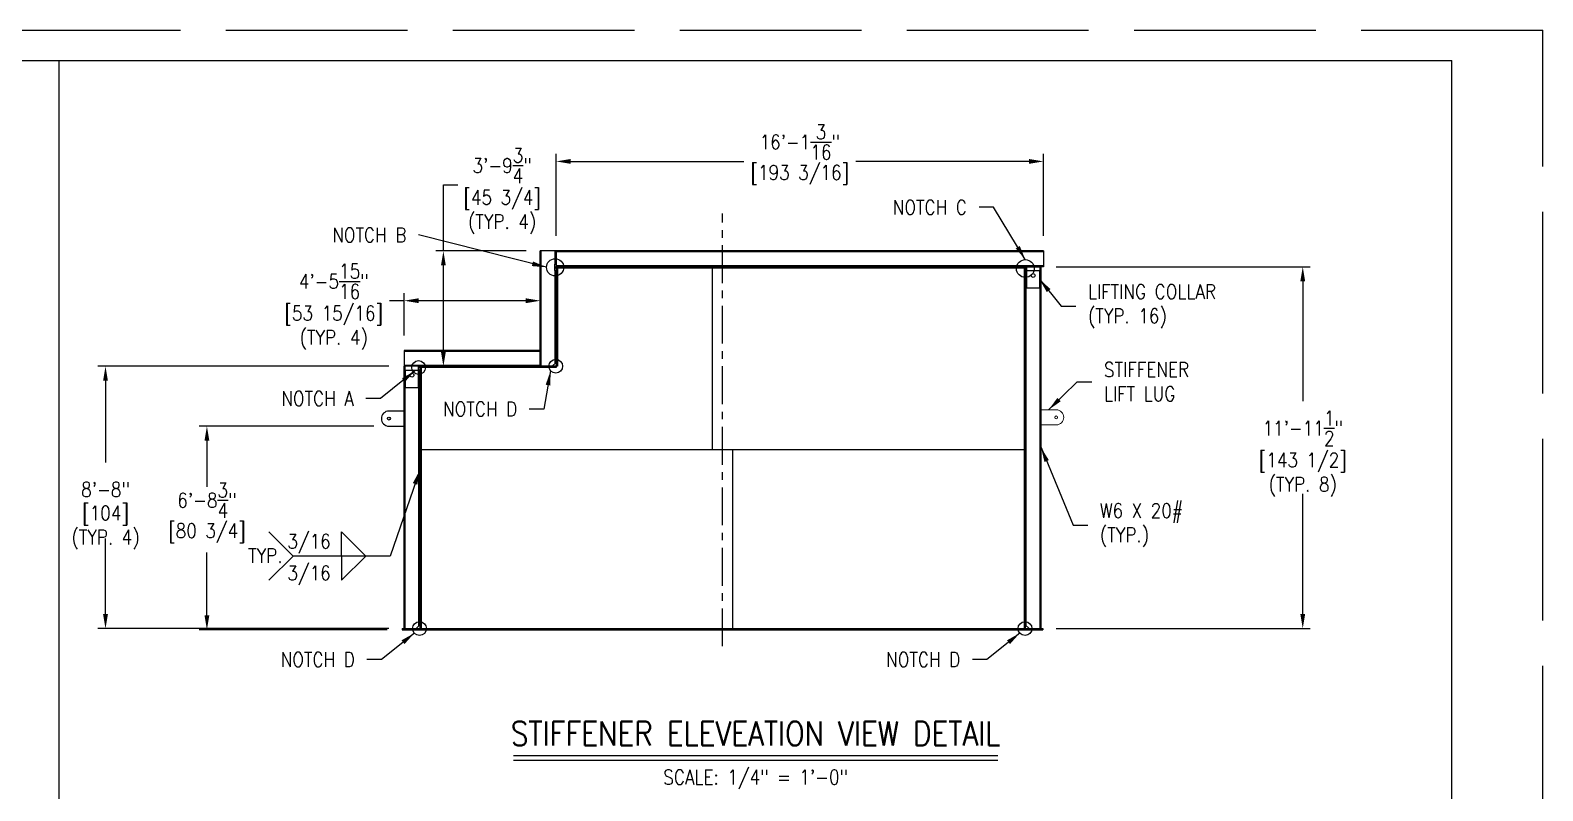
# Model space of a CAD drawing. Extents: x -36 to 1116, y 36 to 900.
# Drawn here: x 516 to 1116, y 598 to 900 of the extents above; entities that cross this region are included whole.
import ezdxf
from ezdxf.enums import TextEntityAlignment as Align

# ---------------------------------------------------------------- set-up
doc = ezdxf.new("R2010")
doc.units = 0
doc.header["$LTSCALE"] = 12
doc.header["$MEASUREMENT"] = 0
doc.header["$PDMODE"] = 33
doc.header["$PDSIZE"] = -0.5
doc.linetypes.add('AM_ISO02W050', pattern=[7.5, 6, -1.5])
doc.linetypes.add('CENTER', pattern=[2, 1.25, -0.25, 0.25, -0.25])
doc.layers.get('0').update_dxf_attribs({"linetype": 'CONTINUOUS'})
doc.layers.get('Defpoints').update_dxf_attribs({"linetype": 'CONTINUOUS'})
for name, color, linetype in [('6X20', 3, 'CONTINUOUS'), ('CENTER', 6, 'CENTER'), ('COVER', 3, 'CONTINUOUS'), ('DIM', 1, 'CONTINUOUS'), ('EXTERNALS', 3, 'CONTINUOUS'), ('SHELL', 40, 'CONTINUOUS')]:
    doc.layers.add(name, color=color, linetype=linetype)
doc.styles.add('ROMANS', font='ROMANS.shx', dxfattribs={"width": 0.85, "height": 5.76})
doc.styles.get("Standard").update_dxf_attribs({"font": 'sanss___.ttf'})
doc.dimstyles.get("Standard").update_dxf_attribs({"dimtxt": 0.18, "dimasz": 0.18, "dimexe": 0.18, "dimexo": 0.0625, "dimgap": 0.09, "dimtad": 0, "dimtih": 1, "dimtoh": 1, "dimdec": 4, "dimzin": 0, "dimdsep": 46, "dimtxsty": 'Standard', "dimcen": 0.09, "dimadec": 0, "dimazin": 0, "dimtfac": 1, "dimtdec": 4, "dimtofl": 0, "dimtmove": 0, "dimatfit": 3, "dimfxl": 1, "dimtolj": 1, "dimtzin": 0, "dimarcsym": 0})

# ---------------------------------------------------------------- blocks, each defined once
blk = doc.blocks.new('*D200')
at = {"layer": 'Defpoints', "color": 0, "transparency": 16777216}
for p in [(586.5, 742.99), (658.65, 742.99), (663.9, 662.24)]:
    blk.add_point(p, dxfattribs=at)
at = {"layer": 'DIM', "color": 0, "lineweight": -2, "transparency": 16777216}
for p, q in [((652.65, 742.99), (583.5, 742.99)), ((586.5, 737.23), (586.5, 718.96)), ((586.5, 668), (586.5, 692.9)), ((657.9, 662.24), (583.5, 662.24))]:
    blk.add_line(p, q, dxfattribs=at)
at = {"layer": 'DIM', "color": 0, "transparency": 16777216}
for points in [[(585.54, 737.23), (587.46, 737.23), (586.5, 742.99)], [(585.54, 668), (587.46, 668), (586.5, 662.24)]]:
    blk.add_solid(points, dxfattribs=at)
at = {"layer": 'DIM', "color": 0, "transparency": 16777216, "char_height": 5.76, "attachment_point": 5, "style": 'ROMANS'}
for s, insert in [('\\A1;6\'-8{\\H1x;\\S3/4;}"', (586.5, 713.61)), ('\\A1;[80 3/4]', (586.5, 700.58))]:
    blk.add_mtext(s, dxfattribs=dict(at, insert=insert))
blk = doc.blocks.new('*D201')
at = {"layer": 'Defpoints', "color": 0, "transparency": 16777216}
for p in [(546.31, 766.74), (664.65, 766.74), (664.65, 662.74)]:
    blk.add_point(p, dxfattribs=at)
at = {"layer": 'DIM', "color": 0, "lineweight": -2, "transparency": 16777216}
for p, q in [((658.65, 766.74), (543.31, 766.74)), ((546.31, 760.98), (546.31, 728.6)), ((546.31, 668.5), (546.31, 698.43)), ((658.65, 662.74), (543.31, 662.74))]:
    blk.add_line(p, q, dxfattribs=at)
at = {"layer": 'DIM', "color": 0, "transparency": 16777216}
for points in [[(545.35, 760.98), (547.27, 760.98), (546.31, 766.74)], [(545.35, 668.5), (547.27, 668.5), (546.31, 662.74)]]:
    blk.add_solid(points, dxfattribs=at)
at = {"layer": 'DIM', "color": 0, "transparency": 16777216, "char_height": 5.76, "attachment_point": 5, "style": 'ROMANS'}
for s, insert in [('\\A1;8\'-8"', (546.31, 717.9)), ('\\A1;[104]\\P(TYP. 4)', (546.31, 702.82))]:
    blk.add_mtext(s, dxfattribs=dict(at, insert=insert))
blk = doc.blocks.new('*D202')
at = {"layer": 'Defpoints', "color": 0, "transparency": 16777216}
for p in [(718.65, 792.75), (664.7, 772.99), (718.65, 772.99)]:
    blk.add_point(p, dxfattribs=at)
at = {"layer": 'DIM', "color": 0, "lineweight": -2, "transparency": 16777216}
for p, q in [((664.7, 792.75), (658.94, 792.75)), ((664.7, 778.99), (664.7, 795.75)), ((712.89, 792.75), (670.46, 792.75)), ((718.65, 778.99), (718.65, 795.75))]:
    blk.add_line(p, q, dxfattribs=at)
at = {"layer": 'DIM', "color": 0, "transparency": 16777216}
for points in [[(670.46, 793.71), (670.46, 791.79), (664.7, 792.75)], [(712.89, 793.71), (712.89, 791.79), (718.65, 792.75)]]:
    blk.add_solid(points, dxfattribs=at)
at = {"layer": 'DIM', "color": 0, "transparency": 16777216, "char_height": 5.76, "attachment_point": 5, "style": 'ROMANS'}
for s, insert in [('\\A1;4\'-5{\\H1x;\\S15/16;}"', (636.77, 800.43)), ('\\A1;[53 15/16]\\P(TYP. 4)', (636.77, 782.05))]:
    blk.add_mtext(s, dxfattribs=dict(at, insert=insert))
blk = doc.blocks.new('*D203')
at = {"layer": 'Defpoints', "color": 0, "transparency": 16777216}
for p in [(719.03, 812.49), (680.24, 766.74), (719.03, 766.74)]:
    blk.add_point(p, dxfattribs=at)
at = {"layer": 'DIM', "color": 0, "lineweight": -2, "transparency": 16777216}
for p, q in [((680.24, 812.49), (680.24, 838.65)), ((680.24, 838.65), (686, 838.65)), ((713.03, 812.49), (677.24, 812.49)), ((680.24, 772.5), (680.24, 806.73)), ((713.03, 766.74), (677.24, 766.74))]:
    blk.add_line(p, q, dxfattribs=at)
at = {"layer": 'DIM', "color": 0, "transparency": 16777216}
for points in [[(679.28, 806.73), (681.2, 806.73), (680.24, 812.49)], [(679.28, 772.5), (681.2, 772.5), (680.24, 766.74)]]:
    blk.add_solid(points, dxfattribs=at)
at = {"layer": 'DIM', "color": 0, "transparency": 16777216, "char_height": 5.76, "attachment_point": 5, "style": 'ROMANS'}
for s, insert in [('\\A1;3\'-9{\\H1x;\\S3/4;}"', (703.52, 846.33)), ('\\A1;[45 3/4]\\P(TYP. 4)', (703.52, 827.95))]:
    blk.add_mtext(s, dxfattribs=dict(at, insert=insert))
blk = doc.blocks.new('*D204')
at = {"layer": 'Defpoints', "color": 0, "transparency": 16777216}
for p in [(724.9, 847.98), (724.9, 812.49), (918.1, 812.49)]:
    blk.add_point(p, dxfattribs=at)
at = {"layer": 'DIM', "color": 0, "lineweight": -2, "transparency": 16777216}
for p, q in [((724.9, 818.49), (724.9, 850.98)), ((730.66, 847.98), (799.33, 847.98)), ((912.34, 847.98), (843.68, 847.98)), ((918.1, 818.49), (918.1, 850.98))]:
    blk.add_line(p, q, dxfattribs=at)
at = {"layer": 'DIM', "color": 0, "transparency": 16777216}
for points in [[(730.66, 848.94), (730.66, 847.02), (724.9, 847.98)], [(912.34, 848.94), (912.34, 847.02), (918.1, 847.98)]]:
    blk.add_solid(points, dxfattribs=at)
at = {"layer": 'DIM', "color": 0, "transparency": 16777216, "char_height": 5.76, "attachment_point": 5, "style": 'ROMANS'}
for s, insert in [('\\A1;16\'-1{\\H1x;\\S3/16;}"', (821.5, 855.66)), ('\\A1;[193 3/16]', (821.5, 842.63))]:
    blk.add_mtext(s, dxfattribs=dict(at, insert=insert))
blk = doc.blocks.new('*D205')
at = {"layer": 'Defpoints', "color": 0, "transparency": 16777216}
for p in [(917.15, 806.24), (1020.87, 806.24), (917.15, 662.74)]:
    blk.add_point(p, dxfattribs=at)
at = {"layer": 'DIM', "color": 0, "lineweight": -2, "transparency": 16777216}
for p, q in [((923.15, 806.24), (1023.87, 806.24)), ((1020.87, 800.48), (1020.87, 752.87)), ((1020.87, 668.5), (1020.87, 716.12)), ((923.15, 662.74), (1023.87, 662.74))]:
    blk.add_line(p, q, dxfattribs=at)
at = {"layer": 'DIM', "color": 0, "transparency": 16777216}
for points in [[(1019.91, 800.48), (1021.83, 800.48), (1020.87, 806.24)], [(1019.91, 668.5), (1021.83, 668.5), (1020.87, 662.74)]]:
    blk.add_solid(points, dxfattribs=at)
at = {"layer": 'DIM', "color": 0, "transparency": 16777216, "char_height": 5.76, "attachment_point": 5, "style": 'ROMANS'}
for s, insert in [('\\A1;11\'-11{\\H1x;\\S1/2;}"', (1020.87, 742.17)), ('\\A1;[143 1/2]\\P(TYP. 8)', (1020.87, 723.8))]:
    blk.add_mtext(s, dxfattribs=dict(at, insert=insert))

msp = doc.modelspace()

# ---------------------------------------------------------------- linework, layer by layer
for p, q in [((-24, 888), (1080, 888)), ((528, 72), (528, 888)), ((1080, 72), (1080, 888))]:
    msp.add_line(p, q)
at = {"layer": '6X20'}
for p, q in [((718.65499, 766.744702), (718.65499, 812.494702)), ((724.90499, 812.494702), (718.65499, 812.494702)), ((719.02999, 766.744702), (719.02999, 812.494702)), ((724.52999, 807.244702), (724.52999, 812.494702)), ((918.10499, 812.494702), (724.90499, 812.494702)), ((724.90499, 807.244702), (724.90499, 812.494702)), ((918.10499, 812.119702), (724.90499, 812.119702)), ((724.40499, 807.244702), (724.90499, 807.244702)), ((724.40499, 804.744702), (724.40499, 807.244702)), ((724.40499, 804.744702), (724.90499, 804.744702)), ((724.52999, 767.869702), (724.52999, 804.744702)), ((918.10499, 806.619702), (724.90499, 806.619702)), ((918.10499, 806.244702), (724.90499, 806.244702)), ((724.90499, 768.244702), (724.90499, 804.744702)), ((910.90499, 806.244702), (917.15499, 806.244702)), ((910.90499, 664.244702), (910.90499, 804.744702)), ((910.90499, 804.744702), (911.40499, 804.744702)), ((911.27999, 663.869702), (911.27999, 804.744702)), ((911.40499, 806.244702), (911.40499, 804.744702)), ((916.77999, 662.744702), (916.77999, 806.244702)), ((917.15499, 662.744702), (917.15499, 806.244702)), ((718.65499, 772.994702), (664.70499, 772.994702)), ((718.65499, 772.619702), (664.70499, 772.619702)), ((664.65499, 662.744702), (664.65499, 766.744702)), ((670.90499, 766.744702), (664.65499, 766.744702)), ((718.65499, 767.119702), (664.70499, 767.119702)), ((718.65499, 766.744702), (664.70499, 766.744702)), ((665.02999, 662.744702), (665.02999, 766.744702)), ((670.40499, 765.244702), (670.40499, 766.744702)), ((670.90499, 765.244702), (670.40499, 765.244702)), ((670.52999, 663.869702), (670.52999, 765.244702)), ((670.90499, 664.244702), (670.90499, 765.244702))]:
    msp.add_line(p, q, dxfattribs=at)
at = {"layer": 'CENTER'}
msp.add_line((790.90499, 655.734111), (790.90499, 827.337232), dxfattribs=at)
at = {"layer": 'COVER'}
for p, q in [((724.90499, 812.494702), (724.90499, 806.244702)), ((918.10499, 812.494702), (918.10499, 806.244702)), ((664.70499, 772.994702), (664.70499, 766.744702)), ((723.40499, 766.744702), (724.90499, 768.244702)), ((669.40499, 662.744702), (670.90499, 664.244702)), ((912.40499, 662.744702), (910.90499, 664.244702))]:
    msp.add_line(p, q, dxfattribs=at)
for points in [[(911.52999, 804.744702), (916.52999, 804.744702), (916.52999, 797.744702), (911.52999, 797.744702)], [(665.27999, 765.244702), (670.27999, 765.244702), (670.27999, 758.244702), (665.27999, 758.244702)]]:
    msp.add_lwpolyline(points, close=True, dxfattribs=at)
for centre, radius in [((724.52999, 805.994702), 3.421907), ((910.90499, 805.494702), 3.531302), ((914.02999, 802.744702), 0.75), ((670.40499, 766.244702), 2.732681), ((724.77999, 766.744702), 2.732681), ((667.77999, 763.244702), 0.75), ((670.77999, 662.744702), 2.732681), ((910.77999, 662.744702), 2.732681)]:
    msp.add_circle(centre, radius, dxfattribs=at)
at = {"layer": 'Defpoints', "linetype": 'AM_ISO02W050'}
for p in [(-36, 900), (1116, 36)]:
    msp.add_line(p, (1116, 900), dxfattribs=at)
at = {"layer": 'DIM'}
for p, q in [((620.692403, 691.499888), (611.092403, 701.099888)), ((639.892403, 701.099888), (649.492403, 691.499888)), ((639.892403, 691.499888), (639.892403, 701.099888)), ((620.692403, 691.499888), (611.092403, 681.899888)), ((659.092403, 691.499888), (620.692403, 691.499888)), ((639.892403, 681.899888), (649.492403, 691.499888)), ((639.892403, 691.499888), (639.892403, 681.899888)), ((708, 612.461022), (900, 612.461022)), ((708, 610.541022), (900, 610.541022))]:
    msp.add_line(p, q, dxfattribs=at)
at = {"layer": 'EXTERNALS', "lineweight": 18}
for p, q in [((917.15499, 749.494702), (923.15499, 749.494702)), ((923.15499, 743.494702), (917.15499, 743.494702))]:
    msp.add_line(p, q, dxfattribs=at)
at = {"layer": 'EXTERNALS'}
for p, q in [((664.65499, 748.994702), (658.65499, 748.994702)), ((658.65499, 742.994702), (664.65499, 742.994702))]:
    msp.add_line(p, q, dxfattribs=at)
msp.add_circle((658.65499, 745.994702), 0.5625, dxfattribs=at)
at = {"layer": 'EXTERNALS', "lineweight": 18}
msp.add_circle((923.15499, 746.494702), 0.5625, dxfattribs=at)
msp.add_arc((923.15499, 746.494702), 3, 270, 90, dxfattribs=at)
at = {"layer": 'EXTERNALS'}
msp.add_arc((658.65499, 745.994702), 3, 90, 270, dxfattribs=at)
at = {"layer": 'SHELL'}
for p, q in [((724.52999, 806.244702), (911.27999, 806.244702)), ((724.52999, 806.244702), (724.52999, 805.744702)), ((724.52999, 805.744702), (724.52999, 806.244702)), ((724.52999, 805.744702), (911.27999, 805.744702)), ((725.40499, 806.244702), (724.90499, 806.244702)), ((724.90499, 805.744702), (724.90499, 766.744702)), ((725.40499, 806.244702), (910.90499, 806.244702)), ((725.40499, 805.744702), (910.40499, 805.744702)), ((725.40499, 805.744702), (725.40499, 766.744702)), ((786.90499, 733.744702), (786.90499, 805.744702)), ((910.40499, 805.744702), (910.40499, 662.744702)), ((910.90499, 805.744702), (910.90499, 662.744702)), ((911.27999, 806.244702), (911.27999, 805.744702)), ((724.90499, 766.744702), (670.52999, 766.744702)), ((670.52999, 766.744702), (670.52999, 766.244702)), ((724.90499, 766.244702), (670.52999, 766.244702)), ((670.90499, 766.244702), (670.90499, 662.744702)), ((671.40499, 766.244702), (671.40499, 662.744702)), ((725.40499, 766.744702), (724.90499, 766.744702)), ((724.90499, 766.744702), (724.90499, 766.244702)), ((670.90499, 733.744702), (910.90499, 733.744702)), ((794.90499, 662.744702), (794.90499, 733.744702)), ((663.90499, 662.744702), (917.90499, 662.744702)), ((663.90499, 662.744702), (663.90499, 662.244702)), ((663.90499, 662.244702), (917.90499, 662.244702)), ((917.90499, 662.744702), (917.90499, 662.244702))]:
    msp.add_line(p, q, dxfattribs=at)

# ---------------------------------------------------------------- texts
at = {"layer": 'DIM', "style": 'ROMANS', "width": 0.85}
for p in [(618.388403, 694.471387), (618.388403, 681.899888)]:
    msp.add_text('3/16', height=5.76, dxfattribs=at).set_placement(p)
msp.add_text('TYP.', height=5.76, dxfattribs=at).set_placement((609.655023, 691.668605), align=Align.MIDDLE_CENTER)
for s, height, p in [('STIFFENER ELEVEATION VIEW DETAIL', 9.6, (804, 616.338263)), ('SCALE: 1/4" = 1\'-0"', 5.76, (804, 600.941022))]:
    msp.add_text(s, height=height, dxfattribs=at).set_placement(p, align=Align.CENTER)
at = {"layer": 'DIM', "char_height": 5.76, "style": 'ROMANS'}
for s, insert, attachment_point in [('NOTCH C', (887.745571, 829.780717), 6), ('NOTCH B', (665.55289, 818.817245), 6), ('STIFFENER\\PLIFT LUG', (942.061614, 760.636038), 4), ('NOTCH A', (644.734025, 753.95866), 6), ('NOTCH D', (709.480779, 749.787599), 6), ('W6 X 20#\\P(TYP.)', (940.441828, 703.743502), 4), ('NOTCH D', (645.109025, 650.45866), 6), ('NOTCH D', (885.109025, 650.45866), 6)]:
    msp.add_mtext(s, dxfattribs=dict(at, insert=insert, attachment_point=attachment_point))
at = {"layer": 'SHELL', "insert": (935.729404, 790.563795), "char_height": 5.76, "attachment_point": 4, "style": 'ROMANS'}
msp.add_mtext('LIFTING COLLAR\\P(TYP. 16)', dxfattribs=at)

# ---------------------------------------------------------------- dimensions: what is measured, and where the dimension line sits
at = {"layer": 'DIM'}
dim = msp.add_linear_dim(base=(724.90499, 847.97908), p1=(918.10499, 812.494702), p2=(724.90499, 812.494702), dimstyle='Standard', override={"dimscale": 48, "dimtxt": 5.76, "dimasz": 0.12, "dimexe": 0.0625, "dimexo": 0.125, "dimgap": 0.02, "dimdec": 5, "dimzin": 3, "dimlunit": 4, "dimpost": '\\X', "dimtxsty": 'ROMANS', "dimcen": 0}, dxfattribs=at)
dim.commit()
dim.dimension.update_dxf_attribs({"geometry": '*D204', "text_midpoint": (821.50499, 847.97908), "dimtype": 160})
for base, p1, p2, text, picture, middle in [((680.243672, 766.744702), (719.02999, 812.494702), (719.02999, 766.744702), '<>\\P(TYP. 4)', '*D203', (703.516815, 838.645203)), ((1020.865528, 806.244702), (917.15499, 662.744702), (917.15499, 806.244702), '<>\\P(TYP. 8)', '*D205', (1020.865528, 734.494702)), ((546.305307, 766.744702), (664.65499, 662.744702), (664.65499, 766.744702), '<>\\P(TYP. 4)', '*D201', (546.305307, 713.515417))]:
    dim = msp.add_linear_dim(base=base, p1=p1, p2=p2, angle=90, text=text, dimstyle='Standard', override={"dimscale": 48, "dimtxt": 5.76, "dimasz": 0.12, "dimexe": 0.0625, "dimexo": 0.125, "dimgap": 0.02, "dimdec": 5, "dimzin": 3, "dimlunit": 4, "dimpost": '\\X', "dimtxsty": 'ROMANS', "dimcen": 0}, dxfattribs=at)
    dim.commit()
    dim.dimension.update_dxf_attribs({"geometry": picture, "text_midpoint": middle, "dimtype": 160})
dim = msp.add_linear_dim(base=(718.65499, 792.747147), p1=(664.70499, 772.994702), p2=(718.65499, 772.994702), text='<>\\P(TYP. 4)', dimstyle='Standard', override={"dimscale": 48, "dimtxt": 5.76, "dimasz": 0.12, "dimexe": 0.0625, "dimexo": 0.125, "dimgap": 0.02, "dimdec": 5, "dimzin": 3, "dimlunit": 4, "dimpost": '\\X', "dimtxsty": 'ROMANS', "dimcen": 0}, dxfattribs=at)
dim.commit()
dim.dimension.update_dxf_attribs({"geometry": '*D202', "text_midpoint": (636.76899, 792.747147), "dimtype": 160})
dim = msp.add_linear_dim(base=(586.499959, 742.994702), p1=(663.90499, 662.244702), p2=(658.65499, 742.994702), angle=90, dimstyle='Standard', override={"dimscale": 48, "dimtxt": 5.76, "dimasz": 0.12, "dimexe": 0.0625, "dimexo": 0.125, "dimgap": 0.02, "dimdec": 5, "dimzin": 3, "dimlunit": 4, "dimpost": '\\X', "dimtxsty": 'ROMANS', "dimcen": 0}, dxfattribs=at)
dim.commit()
dim.dimension.update_dxf_attribs({"geometry": '*D200', "text_midpoint": (586.499959, 705.930718), "dimtype": 160})

# ---------------------------------------------------------------- leaders
at = {"layer": 'DIM', "annotation_type": 0, "has_hookline": 1}
for points, override, hookline_direction, text_width in [([(910.90499, 809.026004), (898.305571, 829.780717), (892.545571, 829.780717)], {"dimscale": 48, "dimtxt": 5.76, "dimasz": 0.12, "dimexe": 0.0625, "dimexo": 0.125, "dimgap": 0.1, "dimlfac": 0.083333, "dimzin": 3, "dimlunit": 4, "dimpost": '\\X', "dimtxsty": 'ROMANS', "dimcen": 0}, 1, 32.173714), ([(721.108082, 805.994702), (670.35289, 818.817245)], {"dimscale": 48, "dimtxt": 5.76, "dimasz": 0.12, "dimexe": 0.0625, "dimexo": 0.125, "dimgap": 0.1, "dimlfac": 0.083333, "dimzin": 3, "dimlunit": 4, "dimpost": '\\X', "dimtxsty": 'ROMANS', "dimcen": 0}, 1, 32.173714), ([(668.925011, 764.900161), (655.294025, 753.95866), (649.534025, 753.95866)], {"dimscale": 48, "dimtxt": 5.76, "dimasz": 0.12, "dimexe": 0.0625, "dimexo": 0.125, "dimgap": 0.1, "dimlfac": 0.083333, "dimzin": 3, "dimlunit": 4, "dimpost": '\\X', "dimtxsty": 'ROMANS', "dimcen": 0}, 1, 31.940571), ([(722.727488, 764.940601), (720.040779, 749.787599), (714.280779, 749.787599)], {"dimscale": 48, "dimtxt": 5.76, "dimasz": 0.12, "dimexe": 0.0625, "dimexo": 0.125, "dimgap": 0.1, "dimlfac": 0.083333, "dimzin": 3, "dimlunit": 4, "dimpost": '\\X', "dimtxsty": 'ROMANS', "dimcen": 0}, 1, 32.173714), ([(920.15499, 749.494702), (931.501614, 760.636038), (937.261614, 760.636038)], {"dimscale": 48, "dimtxt": 5.76, "dimasz": 0.12, "dimexe": 0.0625, "dimexo": 0.125, "dimgap": 0.1, "dimzin": 3, "dimlunit": 4, "dimpost": '\\X', "dimtxsty": 'ROMANS', "dimcen": 0}, 0, 36.137143), ([(917.15499, 734.494702), (929.881828, 703.743502), (935.641828, 703.743502)], {"dimscale": 48, "dimtxt": 5.76, "dimasz": 0.12, "dimexe": 0.0625, "dimexo": 0.125, "dimgap": 0.1, "dimzin": 3, "dimlunit": 4, "dimpost": '\\X', "dimtxsty": 'ROMANS', "dimcen": 0}, 0, 37.769143), ([(668.727488, 660.940601), (655.669025, 650.45866), (649.909025, 650.45866)], {"dimscale": 48, "dimtxt": 5.76, "dimasz": 0.12, "dimexe": 0.0625, "dimexo": 0.125, "dimgap": 0.1, "dimlfac": 0.083333, "dimzin": 3, "dimlunit": 4, "dimpost": '\\X', "dimtxsty": 'ROMANS', "dimcen": 0}, 1, 32.173714), ([(908.727488, 660.940601), (895.669025, 650.45866), (889.909025, 650.45866)], {"dimscale": 48, "dimtxt": 5.76, "dimasz": 0.12, "dimexe": 0.0625, "dimexo": 0.125, "dimgap": 0.1, "dimlfac": 0.083333, "dimzin": 3, "dimlunit": 4, "dimpost": '\\X', "dimtxsty": 'ROMANS', "dimcen": 0}, 1, 32.173714)]:
    msp.add_leader(points, dimstyle='Standard', override=override, dxfattribs=dict(at, hookline_direction=hookline_direction, text_width=text_width))
at = {"layer": 'DIM'}
msp.add_leader([(670.90499, 725.552532), (659.092403, 691.499888)], dimstyle='Standard', override={"dimscale": 48, "dimtxt": 5.76, "dimasz": 0.12, "dimexe": 0.0625, "dimexo": 0.125, "dimgap": 0.1, "dimlfac": 0.333333, "dimzin": 3, "dimlunit": 4, "dimpost": '\\X', "dimtxsty": 'ROMANS', "dimcen": 0}, dxfattribs=at)
at = {"layer": 'SHELL', "annotation_type": 0, "has_hookline": 1, "hookline_direction": 0, "text_width": 55.954286}
msp.add_leader([(916.52999, 801.244702), (925.169404, 790.563795), (930.929404, 790.563795)], dimstyle='Standard', override={"dimscale": 48, "dimtxt": 5.76, "dimasz": 0.12, "dimexe": 0.0625, "dimexo": 0.125, "dimgap": 0.1, "dimlfac": 0.041667, "dimzin": 3, "dimlunit": 4, "dimpost": '\\X', "dimtxsty": 'ROMANS', "dimcen": 0}, dxfattribs=at)

doc.saveas('drawing.dxf')
